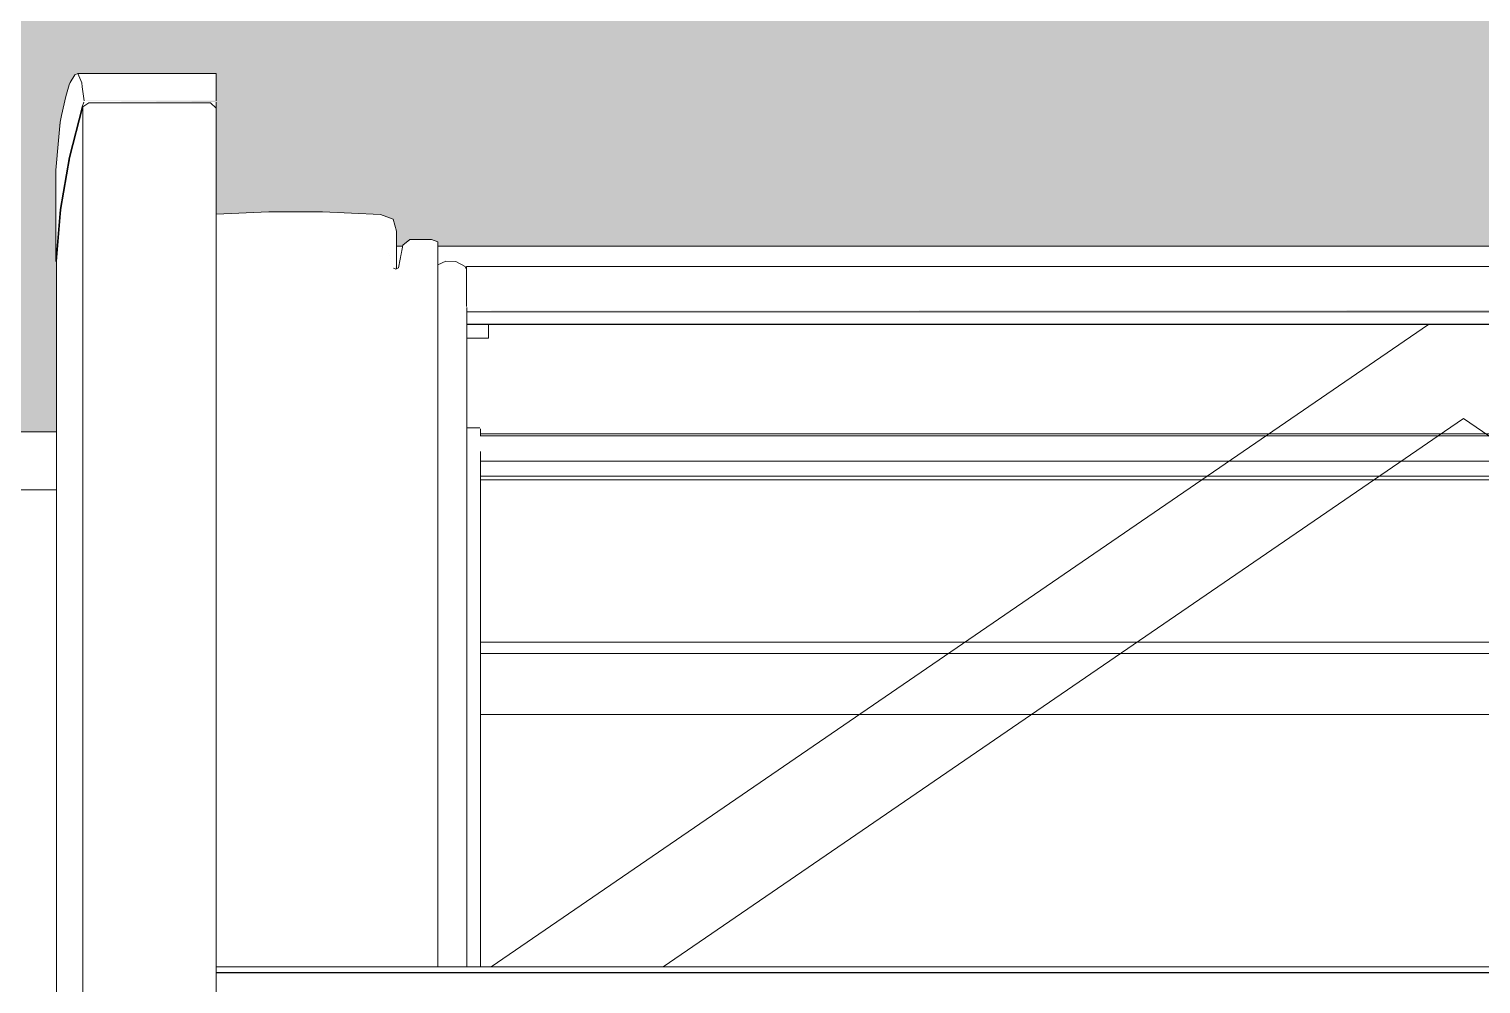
# Model space of a CAD drawing. Header units: metres. Extents: x -3 to 171, y -23 to 41.
# Drawn here: x 10.3762 to 10.8153, y -0.8992 to -0.6103 of the extents above; entities that cross this region are included whole.
import ezdxf

# ---------------------------------------------------------------- set-up
doc = ezdxf.new("R2010")
doc.units = ezdxf.units.M
doc.header["$MEASUREMENT"] = 0
doc.set_wipeout_variables(frame=1)
doc.linetypes.add('Wipeout_Contour', pattern=[1, 0, -1])
for name, color, linetype in [('6._Dach PP STG1_1_310 Dachkonstruktion massiv', 7, 'Continuous'), ('6._Dach PP STG1_1_320 Dachstuhl', 7, 'Continuous'), ('6._Dach PP STG1_1_325 Dachfenster', 7, 'Continuous'), ('6._Dach PP STG1_1_330 Dachaufbau', 7, 'Continuous')]:
    doc.layers.add(name, color=color, linetype=linetype)

msp = doc.modelspace()

# ---------------------------------------------------------------- linework, layer by layer
at = {"layer": '6._Dach PP STG1_1_310 Dachkonstruktion massiv', "color": 7, "linetype": 'Continuous', "lineweight": 18, "ltscale": 1000, "flags": 128}
msp.add_lwpolyline([(11.16835, -0.83512), (7.80835, -0.83512)], dxfattribs=at)
at = {"layer": '6._Dach PP STG1_1_325 Dachfenster', "color": 7, "linetype": 'Continuous', "lineweight": 13, "ltscale": 1000, "true_color": 0xf4f4f4, "flags": 128}
msp.add_lwpolyline([(11.1073, -0.85476), (10.5127, -0.85476)], dxfattribs=at)

# ---------------------------------------------------------------- wipeouts: each hides what was drawn before it
at = {"color": 254, "linetype": 'Wipeout_Contour', "lineweight": 0, "ltscale": 38.158556}
msp.add_wipeout([(11.16835, -0.73222), (7.80835, -0.73222), (7.80835, -0.76511), (11.16835, -0.76511)], dxfattribs=at).dxf.layer = '6._Dach PP STG1_1_330 Dachaufbau'

# ---------------------------------------------------------------- next in the draw order: hatches: boundary and pattern name
at = {"layer": '6._Dach PP STG1_1_330 Dachaufbau', "linetype": 'Continuous', "lineweight": 0, "true_color": 0x000000}
h = msp.add_hatch(color=18, dxfattribs=at)
h.paths.add_polyline_path([(6.325, -0.39851), (6.325, -1.51148), (12.655, -1.51148), (12.655, -0.39851)])
h.paths.add_polyline_path([(7.80835, -1.24173), (7.80835, -0.73222), (11.16835, -0.73222), (11.16835, -1.24173)], flags=0)

# ---------------------------------------------------------------- next in the draw order: linework, layer by layer
at = {"layer": '6._Dach PP STG1_1_330 Dachaufbau', "color": 7, "linetype": 'Continuous', "lineweight": 18, "ltscale": 1000, "flags": 128}
msp.add_lwpolyline([(11.16835, -0.73222), (7.80835, -0.73222)], dxfattribs=at)

# ---------------------------------------------------------------- next in the draw order: wipeouts: each hides what was drawn before it
at = {"color": 254, "linetype": 'Wipeout_Contour', "lineweight": 0, "ltscale": 51.944234}
msp.add_wipeout([(10.3843, -0.65301), (10.3843, -0.68065), (10.3856, -0.66489), (10.3856, -0.63845), (10.38507, -0.64404)], dxfattribs=at).dxf.layer = '6._Dach PP STG1_1_325 Dachfenster'
at = {"color": 254, "linetype": 'Wipeout_Contour', "lineweight": 0, "ltscale": 43.378196}
msp.add_wipeout([(10.5085, -0.68952), (10.5085, -0.69273), (11.1115, -0.69273), (11.1115, -0.68952)], dxfattribs=at).dxf.layer = '6._Dach PP STG1_1_325 Dachfenster'
at = {"color": 254, "linetype": 'Wipeout_Contour', "lineweight": 0, "ltscale": 43.379979}
msp.add_wipeout([(10.5086, -0.69624), (10.5086, -0.69965), (11.1114, -0.69965), (11.1114, -0.69624)], dxfattribs=at).dxf.layer = '6._Dach PP STG1_1_325 Dachfenster'
at = {"color": 254, "linetype": 'Wipeout_Contour', "lineweight": 0, "ltscale": 41.66622}
msp.add_wipeout([(10.37, -0.75477), (10.3845, -0.75477), (10.3845, -0.74975), (10.37, -0.74974)], dxfattribs=at).dxf.layer = '6._Dach PP STG1_1_325 Dachfenster'
at = {"color": 254, "linetype": 'Wipeout_Contour', "lineweight": 0, "ltscale": 38.186837}
msp.add_wipeout([(11.16835, -0.8121), (7.80835, -0.8121), (7.80835, -0.83559), (11.16835, -0.83559)], dxfattribs=at).dxf.layer = '6._Dach PP STG1_1_330 Dachaufbau'

# ---------------------------------------------------------------- next in the draw order: linework, layer by layer
at = {"layer": '6._Dach PP STG1_1_320 Dachstuhl', "color": 7, "linetype": 'Continuous', "lineweight": 18, "ltscale": 1000, "flags": 128}
msp.add_lwpolyline([(11.16835, -0.83559), (7.80835, -0.83559)], dxfattribs=at)
at = {"layer": '6._Dach PP STG1_1_325 Dachfenster', "color": 7, "linetype": 'Continuous', "lineweight": 13, "ltscale": 1000, "true_color": 0xf4f4f4, "flags": 128}
msp.add_lwpolyline([(10.5127, -0.83465), (11.1073, -0.83465)], dxfattribs=at)
at = {"layer": '6._Dach PP STG1_1_330 Dachaufbau', "color": 7, "linetype": 'Continuous', "lineweight": 18, "ltscale": 1000, "flags": 128}
msp.add_lwpolyline([(7.80835, -0.83559), (11.16835, -0.83559)], dxfattribs=at)

# ---------------------------------------------------------------- next in the draw order: wipeouts: each hides what was drawn before it
at = {"color": 254, "linetype": 'Wipeout_Contour', "lineweight": 0, "ltscale": 62.651865}
msp.add_wipeout([(10.3856, -0.63845), (10.3856, -0.66489), (10.3883, -0.64922), (10.3883, -0.6272), (10.3873, -0.63076), (10.38599, -0.63647)], dxfattribs=at).dxf.layer = '6._Dach PP STG1_1_325 Dachfenster'
at = {"color": 254, "linetype": 'Wipeout_Contour', "lineweight": 0, "ltscale": 32.766144}
msp.add_wipeout([(10.5086, -0.69584), (11.1114, -0.69584), (10.5086, -0.69537)], dxfattribs=at).dxf.layer = '6._Dach PP STG1_1_325 Dachfenster'
at = {"color": 254, "linetype": 'Wipeout_Contour', "lineweight": 0, "ltscale": 38.173574}
msp.add_wipeout([(11.16835, -0.76511), (7.80835, -0.76511), (7.80835, -0.8121), (11.16835, -0.8121)], dxfattribs=at).dxf.layer = '6._Dach PP STG1_1_330 Dachaufbau'

# ---------------------------------------------------------------- next in the draw order: wipeouts: each hides what was drawn before it
at = {"color": 254, "linetype": 'Wipeout_Contour', "lineweight": 0, "ltscale": 41.932453}
msp.add_wipeout([(10.4328, -0.67429), (10.4328, -0.89401), (10.4487, -0.89401), (10.4487, -0.67361)], dxfattribs=at).dxf.layer = '6._Dach PP STG1_1_325 Dachfenster'
at = {"color": 254, "linetype": 'Wipeout_Contour', "lineweight": 0, "ltscale": 42.163696}
msp.add_wipeout([(10.4979, -0.674), (10.4979, -0.89401), (10.4998, -0.89401), (10.4998, -0.67466)], dxfattribs=at).dxf.layer = '6._Dach PP STG1_1_325 Dachfenster'
at = {"color": 254, "linetype": 'Wipeout_Contour', "lineweight": 0, "ltscale": 52.979452}
msp.add_wipeout([(10.4863, -0.68263), (10.4863, -0.89401), (10.4871, -0.89401), (10.4871, -0.68293), (10.4864, -0.68268)], dxfattribs=at).dxf.layer = '6._Dach PP STG1_1_325 Dachfenster'
at = {"color": 254, "linetype": 'Wipeout_Contour', "lineweight": 0, "ltscale": 32.766252}
msp.add_wipeout([(10.5086, -0.69624), (11.1114, -0.69624), (10.5086, -0.69584)], dxfattribs=at).dxf.layer = '6._Dach PP STG1_1_325 Dachfenster'
at = {"color": 254, "linetype": 'Wipeout_Contour', "lineweight": 0, "ltscale": 112.555352}
msp.add_wipeout([(10.37, -1.19678), (10.38237, -1.19678), (10.38237, -1.16316), (10.38238, -1.13397), (10.38239, -1.12357), (10.3824, -1.09471), (10.3824, -1.08603), (10.3837, -1.06932), (10.3845, -1.06427), (10.3845, -0.75477), (10.37, -0.75477)], dxfattribs=at).dxf.layer = '6._Dach PP STG1_1_325 Dachfenster'

# ---------------------------------------------------------------- next in the draw order: wipeouts: each hides what was drawn before it
at = {"color": 254, "linetype": 'Wipeout_Contour', "lineweight": 0, "ltscale": 42.119631}
msp.add_wipeout([(10.4871, -0.68293), (10.4871, -0.89401), (10.4879, -0.89401), (10.4879, -0.68255)], dxfattribs=at).dxf.layer = '6._Dach PP STG1_1_325 Dachfenster'
at = {"color": 254, "linetype": 'Wipeout_Contour', "lineweight": 0, "ltscale": 65.046697}
msp.add_wipeout([(11.1115, -0.69344), (10.5085, -0.69344), (10.5085, -0.6943), (10.5086, -0.69537), (11.1114, -0.69537), (11.1114, -0.69458)], dxfattribs=at).dxf.layer = '6._Dach PP STG1_1_325 Dachfenster'

# ---------------------------------------------------------------- next in the draw order: wipeouts: each hides what was drawn before it
at = {"color": 254, "linetype": 'Wipeout_Contour', "lineweight": 0, "ltscale": 42.111372}
msp.add_wipeout([(10.4843, -0.67577), (10.4843, -0.89401), (10.4863, -0.89401), (10.4863, -0.68263)], dxfattribs=at).dxf.layer = '6._Dach PP STG1_1_325 Dachfenster'
at = {"color": 254, "linetype": 'Wipeout_Contour', "lineweight": 0, "ltscale": 43.37869}
msp.add_wipeout([(10.5085, -0.69344), (11.1115, -0.69344), (11.1115, -0.69273), (10.5085, -0.69273)], dxfattribs=at).dxf.layer = '6._Dach PP STG1_1_325 Dachfenster'

# ---------------------------------------------------------------- next in the draw order: wipeouts: each hides what was drawn before it
at = {"color": 254, "linetype": 'Wipeout_Contour', "lineweight": 0, "ltscale": 42.102505}
msp.add_wipeout([(10.4843, -0.67577), (10.4825, -0.67436), (10.4825, -0.89401), (10.4843, -0.89401)], dxfattribs=at).dxf.layer = '6._Dach PP STG1_1_325 Dachfenster'
at = {"color": 254, "linetype": 'Wipeout_Contour', "lineweight": 0, "ltscale": 42.124212}
msp.add_wipeout([(10.4892, -0.67569), (10.4879, -0.68255), (10.4879, -0.89401), (10.4892, -0.89401)], dxfattribs=at).dxf.layer = '6._Dach PP STG1_1_325 Dachfenster'

# ---------------------------------------------------------------- next in the draw order: wipeouts: each hides what was drawn before it
at = {"color": 254, "linetype": 'Wipeout_Contour', "lineweight": 0, "ltscale": 42.063753}
msp.add_wipeout([(10.4649, -0.67361), (10.4649, -0.89401), (10.4825, -0.89401), (10.4825, -0.67436)], dxfattribs=at).dxf.layer = '6._Dach PP STG1_1_325 Dachfenster'
at = {"color": 254, "linetype": 'Wipeout_Contour', "lineweight": 0, "ltscale": 42.129804}
msp.add_wipeout([(10.4892, -0.67569), (10.4892, -0.89401), (10.4913, -0.89401), (10.4913, -0.674)], dxfattribs=at).dxf.layer = '6._Dach PP STG1_1_325 Dachfenster'

# ---------------------------------------------------------------- next in the draw order: wipeouts: each hides what was drawn before it
at = {"color": 254, "linetype": 'Wipeout_Contour', "lineweight": 0, "ltscale": 31.289531}
msp.add_wipeout([(10.4873, -0.67149), (10.4863, -0.68254), (10.4871, -0.68293)], dxfattribs=at).dxf.layer = '6._Dach PP STG1_1_325 Dachfenster'
at = {"color": 254, "linetype": 'Wipeout_Contour', "lineweight": 0, "ltscale": 41.996271}
msp.add_wipeout([(10.4487, -0.67361), (10.4487, -0.89401), (10.4649, -0.89401), (10.4649, -0.67361)], dxfattribs=at).dxf.layer = '6._Dach PP STG1_1_325 Dachfenster'
at = {"color": 254, "linetype": 'Wipeout_Contour', "lineweight": 0, "ltscale": 42.146883}
msp.add_wipeout([(10.4979, -0.674), (10.4913, -0.674), (10.4913, -0.89401), (10.4979, -0.89401)], dxfattribs=at).dxf.layer = '6._Dach PP STG1_1_325 Dachfenster'

# ---------------------------------------------------------------- next in the draw order: wipeouts: each hides what was drawn before it
at = {"color": 254, "linetype": 'Wipeout_Contour', "lineweight": 0, "ltscale": 41.889477}
msp.add_wipeout([(10.4328, -0.66635), (10.4328, -0.67429), (10.4487, -0.67361), (10.4487, -0.66567)], dxfattribs=at).dxf.layer = '6._Dach PP STG1_1_325 Dachfenster'
at = {"color": 254, "linetype": 'Wipeout_Contour', "lineweight": 0, "ltscale": 42.021321}
msp.add_wipeout([(10.4825, -0.66642), (10.4649, -0.66567), (10.4649, -0.67361), (10.4825, -0.67436)], dxfattribs=at).dxf.layer = '6._Dach PP STG1_1_325 Dachfenster'
at = {"color": 254, "linetype": 'Wipeout_Contour', "lineweight": 0, "ltscale": 43.374923}
msp.add_wipeout([(10.4998, -0.676), (10.4998, -0.67999), (11.1202, -0.67999), (11.1202, -0.676)], dxfattribs=at).dxf.layer = '6._Dach PP STG1_1_325 Dachfenster'

# ---------------------------------------------------------------- next in the draw order: linework, layer by layer
at = {"layer": '6._Dach PP STG1_1_325 Dachfenster', "color": 7, "linetype": 'Continuous', "lineweight": 13, "ltscale": 1000, "flags": 128}
msp.add_lwpolyline([(10.4998, -0.676), (11.1202, -0.676)], dxfattribs=at)

# ---------------------------------------------------------------- next in the draw order: wipeouts: each hides what was drawn before it
at = {"color": 254, "linetype": 'Wipeout_Contour', "lineweight": 0, "ltscale": 127.052857}
msp.add_wipeout([(10.3843, -0.68065), (10.3858, -0.66489), (10.3885, -0.64922), (10.3925, -0.63384), (10.3943, -0.63261), (10.4311, -0.63261), (10.4328, -0.63422), (10.4328, -0.63242), (10.39272, -0.63242), (10.3923, -0.63384), (10.3883, -0.64922), (10.3856, -0.66489)], dxfattribs=at).dxf.layer = '6._Dach PP STG1_1_325 Dachfenster'
at = {"color": 254, "linetype": 'Wipeout_Contour', "lineweight": 0, "ltscale": 41.960825}
msp.add_wipeout([(10.4649, -0.66567), (10.4487, -0.66567), (10.4487, -0.67361), (10.4649, -0.67361)], dxfattribs=at).dxf.layer = '6._Dach PP STG1_1_325 Dachfenster'
at = {"color": 254, "linetype": 'Wipeout_Contour', "lineweight": 0, "ltscale": 41.711173}
msp.add_wipeout([(10.4863, -0.66783), (10.4843, -0.67577), (10.4863, -0.68254), (10.4873, -0.67149)], dxfattribs=at).dxf.layer = '6._Dach PP STG1_1_325 Dachfenster'
at = {"color": 254, "linetype": 'Wipeout_Contour', "lineweight": 0, "ltscale": 151.694744}
msp.add_wipeout([(10.4998, -0.67999), (10.4998, -0.6817), (10.5022, -0.6806), (10.5053, -0.6807), (10.5081, -0.6822), (10.5085, -0.6831), (10.5085, -0.68212), (11.1115, -0.68212), (11.1115, -0.6831), (11.1119, -0.6822), (11.1147, -0.6807), (11.1178, -0.6806), (11.1202, -0.6817), (11.1202, -0.67999)], dxfattribs=at).dxf.layer = '6._Dach PP STG1_1_325 Dachfenster'

# ---------------------------------------------------------------- next in the draw order: wipeouts: each hides what was drawn before it
at = {"color": 254, "linetype": 'Wipeout_Contour', "lineweight": 0, "ltscale": 31.777137}
msp.add_wipeout([(10.3923, -0.62777), (10.3923, -0.63384), (10.39272, -0.63242)], dxfattribs=at).dxf.layer = '6._Dach PP STG1_1_325 Dachfenster'
at = {"color": 254, "linetype": 'Wipeout_Contour', "lineweight": 0, "ltscale": 41.741812}
msp.add_wipeout([(10.3858, -0.66489), (10.3845, -0.68065), (10.3845, -1.06427), (10.3858, -1.05607)], dxfattribs=at).dxf.layer = '6._Dach PP STG1_1_325 Dachfenster'
at = {"color": 254, "linetype": 'Wipeout_Contour', "lineweight": 0, "ltscale": 32.020548}
msp.add_wipeout([(10.4825, -0.66642), (10.4825, -0.67436), (10.4863, -0.66783)], dxfattribs=at).dxf.layer = '6._Dach PP STG1_1_325 Dachfenster'
at = {"color": 254, "linetype": 'Wipeout_Contour', "lineweight": 0, "ltscale": 42.173259}
msp.add_wipeout([(10.5022, -0.6806), (10.4998, -0.6817), (10.4998, -0.89401), (10.5022, -0.89401)], dxfattribs=at).dxf.layer = '6._Dach PP STG1_1_325 Dachfenster'
at = {"color": 254, "linetype": 'Wipeout_Contour', "lineweight": 0, "ltscale": 43.376541}
msp.add_wipeout([(10.5085, -0.68212), (10.5085, -0.68725), (11.1115, -0.68725), (11.1115, -0.68212)], dxfattribs=at).dxf.layer = '6._Dach PP STG1_1_325 Dachfenster'

# ---------------------------------------------------------------- next in the draw order: wipeouts: each hides what was drawn before it
at = {"color": 254, "linetype": 'Wipeout_Contour', "lineweight": 0, "ltscale": 41.743247}
msp.add_wipeout([(10.39097, -0.62373), (10.39218, -0.62659), (10.4328, -0.62659), (10.4328, -0.62373)], dxfattribs=at).dxf.layer = '6._Dach PP STG1_1_325 Dachfenster'
at = {"color": 254, "linetype": 'Wipeout_Contour', "lineweight": 0, "ltscale": 31.590922}
msp.add_wipeout([(10.4825, -0.67436), (10.4843, -0.67577), (10.4863, -0.66783)], dxfattribs=at).dxf.layer = '6._Dach PP STG1_1_325 Dachfenster'
at = {"color": 254, "linetype": 'Wipeout_Contour', "lineweight": 0, "ltscale": 42.184091}
msp.add_wipeout([(10.5022, -0.6806), (10.5022, -0.89401), (10.5053, -0.89401), (10.5053, -0.6807)], dxfattribs=at).dxf.layer = '6._Dach PP STG1_1_325 Dachfenster'
at = {"color": 254, "linetype": 'Wipeout_Contour', "lineweight": 0, "ltscale": 43.377479}
msp.add_wipeout([(10.5085, -0.68952), (11.1115, -0.68952), (11.1115, -0.68725), (10.5085, -0.68725)], dxfattribs=at).dxf.layer = '6._Dach PP STG1_1_325 Dachfenster'

# ---------------------------------------------------------------- next in the draw order: linework, layer by layer
at = {"layer": '6._Dach PP STG1_1_325 Dachfenster', "color": 7, "linetype": 'Continuous', "lineweight": 13, "ltscale": 1000, "flags": 128}
for points in [[(10.4873, -0.67149), (10.4863, -0.66783)], [(10.5022, -0.6806), (10.4998, -0.6817)]]:
    msp.add_lwpolyline(points, dxfattribs=at)

# ---------------------------------------------------------------- next in the draw order: wipeouts: each hides what was drawn before it
at = {"color": 254, "linetype": 'Wipeout_Contour', "lineweight": 0, "ltscale": 83.074986}
msp.add_wipeout([(10.3883, -0.6272), (10.3883, -0.64922), (10.3923, -0.63384), (10.3923, -0.62777), (10.39218, -0.62659), (10.39097, -0.62373), (10.39, -0.62414), (10.3886, -0.6265)], dxfattribs=at).dxf.layer = '6._Dach PP STG1_1_325 Dachfenster'
at = {"color": 254, "linetype": 'Wipeout_Contour', "lineweight": 0, "ltscale": 42.495103}
msp.add_wipeout([(10.4873, -0.676), (10.4873, -0.67999), (10.48839, -0.67999), (10.48914, -0.676)], dxfattribs=at).dxf.layer = '6._Dach PP STG1_1_325 Dachfenster'
at = {"color": 254, "linetype": 'Wipeout_Contour', "lineweight": 0, "ltscale": 42.196139}
msp.add_wipeout([(10.5053, -0.6807), (10.5053, -0.89401), (10.5081, -0.89401), (10.5081, -0.6822)], dxfattribs=at).dxf.layer = '6._Dach PP STG1_1_325 Dachfenster'

# ---------------------------------------------------------------- next in the draw order: linework, layer by layer
at = {"layer": '6._Dach PP STG1_1_325 Dachfenster', "color": 7, "linetype": 'Continuous', "lineweight": 13, "ltscale": 1000, "flags": 128}
for points in [[(10.39097, -0.62373), (10.4328, -0.62373)], [(10.4873, -0.676), (10.48914, -0.676)], [(10.4892, -0.67569), (10.4913, -0.674)], [(10.4913, -0.674), (10.4979, -0.674), (10.4998, -0.67466)], [(10.5053, -0.6807), (10.5022, -0.6806)]]:
    msp.add_lwpolyline(points, dxfattribs=at)

# ---------------------------------------------------------------- next in the draw order: wipeouts: each hides what was drawn before it
at = {"color": 254, "linetype": 'Wipeout_Contour', "lineweight": 0, "ltscale": 52.654251}
msp.add_wipeout([(10.39218, -0.62659), (10.3923, -0.62777), (10.39281, -0.63204), (10.4328, -0.63204), (10.4328, -0.62659)], dxfattribs=at).dxf.layer = '6._Dach PP STG1_1_325 Dachfenster'
at = {"color": 254, "linetype": 'Wipeout_Contour', "lineweight": 0, "ltscale": 52.556624}
msp.add_wipeout([(10.3858, -0.66489), (10.3858, -1.05607), (10.3863, -1.05292), (10.3885, -1.04422), (10.3885, -0.64922)], dxfattribs=at).dxf.layer = '6._Dach PP STG1_1_325 Dachfenster'
at = {"color": 254, "linetype": 'Wipeout_Contour', "lineweight": 0, "ltscale": 42.520582}
msp.add_wipeout([(10.48839, -0.67999), (10.4873, -0.67999), (10.4873, -0.68284), (10.4879, -0.68255)], dxfattribs=at).dxf.layer = '6._Dach PP STG1_1_325 Dachfenster'
at = {"color": 254, "linetype": 'Wipeout_Contour', "lineweight": 0, "ltscale": 52.41549}
msp.add_wipeout([(10.5081, -0.89401), (10.5086, -0.89401), (10.5086, -0.69458), (10.5085, -0.6831), (10.5081, -0.6822)], dxfattribs=at).dxf.layer = '6._Dach PP STG1_1_325 Dachfenster'

# ---------------------------------------------------------------- next in the draw order: linework, layer by layer
at = {"layer": '6._Dach PP STG1_1_325 Dachfenster', "color": 7, "linetype": 'Continuous', "lineweight": 13, "ltscale": 1000, "flags": 128}
for points in [[(10.3843, -0.65301), (10.3843, -0.68065)], [(10.4873, -0.68284), (10.4873, -0.67149)], [(10.4879, -0.68255), (10.4892, -0.67569)], [(10.3845, -0.68065), (10.3845, -1.06427)], [(10.4864, -0.68268), (10.4871, -0.68293)], [(10.4871, -0.68293), (10.4879, -0.68255)], [(10.5081, -0.6822), (10.5053, -0.6807)], [(10.5085, -0.6831), (10.5081, -0.6822)], [(10.5085, -0.68212), (10.5085, -0.68725), (10.5085, -0.68952), (10.5085, -0.69273), (10.5085, -0.69344), (10.5085, -0.6943)], [(10.5085, -0.68212), (11.1115, -0.68212)], [(10.5086, -0.69584), (11.1114, -0.69584)], [(10.3845, -0.74975), (10.37, -0.74974), (10.3555, -0.74975)]]:
    msp.add_lwpolyline(points, dxfattribs=at)

# ---------------------------------------------------------------- next in the draw order: wipeouts: each hides what was drawn before it
at = {"color": 254, "linetype": 'Wipeout_Contour', "lineweight": 0, "ltscale": 31.840293}
msp.add_wipeout([(10.39272, -0.63242), (10.4328, -0.63242), (10.39281, -0.63204)], dxfattribs=at).dxf.layer = '6._Dach PP STG1_1_325 Dachfenster'
at = {"color": 254, "linetype": 'Wipeout_Contour', "lineweight": 0, "ltscale": 43.470231}
msp.add_wipeout([(10.5086, -0.69974), (10.5086, -0.89401), (10.5159, -0.89401), (10.79942, -0.69974)], dxfattribs=at).dxf.layer = '6._Dach PP STG1_1_325 Dachfenster'

# ---------------------------------------------------------------- next in the draw order: linework, layer by layer
at = {"layer": '6._Dach PP STG1_1_325 Dachfenster', "color": 7, "linetype": 'Continuous', "lineweight": 13, "ltscale": 1000, "flags": 128}
for points in [[(10.5086, -0.73098), (10.5125, -0.73098)], [(10.5127, -0.73126), (10.5127, -0.73343)]]:
    msp.add_lwpolyline(points, dxfattribs=at)

# ---------------------------------------------------------------- next in the draw order: wipeouts: each hides what was drawn before it
at = {"color": 254, "linetype": 'Wipeout_Contour', "lineweight": 0, "ltscale": 82.743225}
msp.add_wipeout([(10.3885, -0.64922), (10.3885, -1.04422), (10.3904, -1.03671), (10.39151, -1.03411), (10.39189, -1.03349), (10.3923, -1.0319), (10.3925, -1.03123), (10.3925, -0.63384)], dxfattribs=at).dxf.layer = '6._Dach PP STG1_1_325 Dachfenster'
at = {"color": 254, "linetype": 'Wipeout_Contour', "lineweight": 0, "ltscale": 41.91869}
msp.add_wipeout([(10.4311, -0.63261), (10.4311, -1.03016), (10.4328, -1.03016), (10.4328, -0.63422)], dxfattribs=at).dxf.layer = '6._Dach PP STG1_1_325 Dachfenster'
at = {"color": 254, "linetype": 'Wipeout_Contour', "lineweight": 0, "ltscale": 43.408897}
msp.add_wipeout([(10.79942, -0.69974), (10.5159, -0.89401), (11.1041, -0.89401), (10.82058, -0.69974)], dxfattribs=at).dxf.layer = '6._Dach PP STG1_1_325 Dachfenster'

# ---------------------------------------------------------------- next in the draw order: linework, layer by layer
at = {"layer": '6._Dach PP STG1_1_325 Dachfenster', "color": 7, "linetype": 'Continuous', "lineweight": 13, "ltscale": 1000, "flags": 128}
for points in [[(10.5086, -0.69965), (11.1114, -0.69965)], [(10.5086, -0.69974), (11.1114, -0.69974)], [(10.5151, -0.69982), (10.5151, -0.70059)], [(10.5151, -0.70059), (10.5151, -0.7038)], [(10.5151, -0.7038), (10.5086, -0.7038)], [(10.5127, -0.73275), (11.1073, -0.73275)], [(10.51257, -0.73343), (11.10743, -0.73343)], [(10.5127, -0.7411), (11.1073, -0.7411)], [(10.5127, -0.74563), (11.1073, -0.74563)], [(10.5127, -0.74673), (11.1073, -0.74673)], [(10.5127, -0.79585), (11.1073, -0.79585)], [(10.5127, -0.79923), (11.1073, -0.79923)], [(10.5127, -0.81769), (11.1073, -0.81769)]]:
    msp.add_lwpolyline(points, dxfattribs=at)

# ---------------------------------------------------------------- next in the draw order: wipeouts: each hides what was drawn before it
at = {"color": 254, "linetype": 'Wipeout_Contour', "lineweight": 0, "ltscale": 41.842083}
msp.add_wipeout([(10.3943, -0.63261), (10.3943, -1.03016), (10.4311, -1.03016), (10.4311, -0.63261)], dxfattribs=at).dxf.layer = '6._Dach PP STG1_1_325 Dachfenster'

# ---------------------------------------------------------------- next in the draw order: linework, layer by layer
at = {"layer": '6._Dach PP STG1_1_325 Dachfenster', "color": 7, "linetype": 'Continuous', "lineweight": 13, "ltscale": 1000, "flags": 128}
for points in [[(10.4328, -0.63204), (10.4328, -0.62659), (10.4328, -0.62373)], [(10.4311, -0.63261), (10.4328, -0.63422)], [(10.4328, -0.63422), (10.4328, -0.63242)], [(10.4863, -0.66783), (10.4825, -0.66642), (10.4649, -0.66567), (10.4487, -0.66567), (10.4328, -0.66635)]]:
    msp.add_lwpolyline(points, dxfattribs=at)

# ---------------------------------------------------------------- next in the draw order: wipeouts: each hides what was drawn before it
at = {"color": 254, "linetype": 'Wipeout_Contour', "lineweight": 0, "ltscale": 52.626713}
msp.add_wipeout([(10.3925, -0.63384), (10.3925, -1.03123), (10.39275, -1.03038), (10.3943, -1.03016), (10.3943, -0.63261)], dxfattribs=at).dxf.layer = '6._Dach PP STG1_1_325 Dachfenster'
at = {"color": 254, "linetype": 'Wipeout_Contour', "lineweight": 0, "ltscale": 43.440064}
msp.add_wipeout([(11.1872, -0.89401), (10.4328, -0.89401), (10.4328, -0.89575), (11.1872, -0.89575)], dxfattribs=at).dxf.layer = '6._Dach PP STG1_1_325 Dachfenster'

# ---------------------------------------------------------------- next in the draw order: linework, layer by layer
at = {"layer": '6._Dach PP STG1_1_325 Dachfenster', "color": 7, "linetype": 'Continuous', "lineweight": 13, "ltscale": 1000, "flags": 128}
for points in [[(10.3843, -0.65301), (10.38507, -0.64404), (10.3856, -0.63845), (10.38599, -0.63647), (10.3873, -0.63076), (10.3883, -0.6272), (10.3886, -0.6265), (10.39, -0.62414), (10.39097, -0.62373), (10.39218, -0.62659), (10.3923, -0.62777), (10.39281, -0.63204)], [(10.39272, -0.63242), (10.3923, -0.63384), (10.3883, -0.64922), (10.3856, -0.66489), (10.3843, -0.68065)], [(10.3845, -0.68065), (10.3858, -0.66489), (10.3885, -0.64922), (10.3925, -0.63384)], [(10.3925, -0.63384), (10.3943, -0.63261)], [(10.3925, -0.63384), (10.3925, -1.03123)], [(10.3943, -0.63261), (10.4311, -0.63261)]]:
    msp.add_lwpolyline(points, dxfattribs=at)

# ---------------------------------------------------------------- next in the draw order: wipeouts: each hides what was drawn before it
at = {"color": 254, "linetype": 'Wipeout_Contour', "lineweight": 0, "ltscale": 43.440508}
msp.add_wipeout([(10.4328, -0.89593), (10.4328, -0.89652), (11.1872, -0.89652), (11.1872, -0.89593)], dxfattribs=at).dxf.layer = '6._Dach PP STG1_1_325 Dachfenster'

# ---------------------------------------------------------------- next in the draw order: wipeouts: each hides what was drawn before it
at = {"color": 254, "linetype": 'Wipeout_Contour', "lineweight": 0, "ltscale": 43.441267}
msp.add_wipeout([(10.4328, -0.89768), (10.4328, -0.89922), (11.1872, -0.89922), (11.1872, -0.89768)], dxfattribs=at).dxf.layer = '6._Dach PP STG1_1_325 Dachfenster'

# ---------------------------------------------------------------- next in the draw order: wipeouts: each hides what was drawn before it
at = {"color": 254, "linetype": 'Wipeout_Contour', "lineweight": 0, "ltscale": 32.74585}
msp.add_wipeout([(10.4328, -0.89593), (11.1872, -0.89593), (10.4328, -0.89575)], dxfattribs=at).dxf.layer = '6._Dach PP STG1_1_325 Dachfenster'

# ---------------------------------------------------------------- next in the draw order: linework, layer by layer
at = {"layer": '6._Dach PP STG1_1_325 Dachfenster', "color": 7, "linetype": 'Continuous', "lineweight": 13, "ltscale": 1000, "flags": 128}
for points in [[(10.4998, -0.67466), (10.4998, -0.89401)], [(10.5086, -0.69458), (10.5086, -0.89401)], [(10.79942, -0.69974), (10.5159, -0.89401)], [(10.81, -0.7282), (10.80236, -0.73343), (10.79587, -0.73788), (10.56801, -0.89401)], [(10.81, -0.7282), (10.81764, -0.73343), (10.82413, -0.73788), (11.05199, -0.89401)], [(10.5127, -0.73814), (10.5127, -0.89401)], [(11.1872, -0.89401), (10.4328, -0.89401)]]:
    msp.add_lwpolyline(points, dxfattribs=at)

# ---------------------------------------------------------------- next in the draw order: wipeouts: each hides what was drawn before it
at = {"color": 254, "linetype": 'Wipeout_Contour', "lineweight": 0, "ltscale": 43.440808}
msp.add_wipeout([(10.4328, -0.89652), (10.4328, -0.89768), (11.1872, -0.89768), (11.1872, -0.89652)], dxfattribs=at).dxf.layer = '6._Dach PP STG1_1_325 Dachfenster'

# ---------------------------------------------------------------- next in the draw order: linework, layer by layer
at = {"layer": '6._Dach PP STG1_1_325 Dachfenster', "color": 7, "linetype": 'Continuous', "lineweight": 13, "ltscale": 1000, "flags": 128}
for points in [[(10.4328, -0.63422), (10.4328, -1.03016)], [(11.1872, -0.89575), (10.4328, -0.89575)]]:
    msp.add_lwpolyline(points, dxfattribs=at)

doc.saveas('drawing.dxf')
